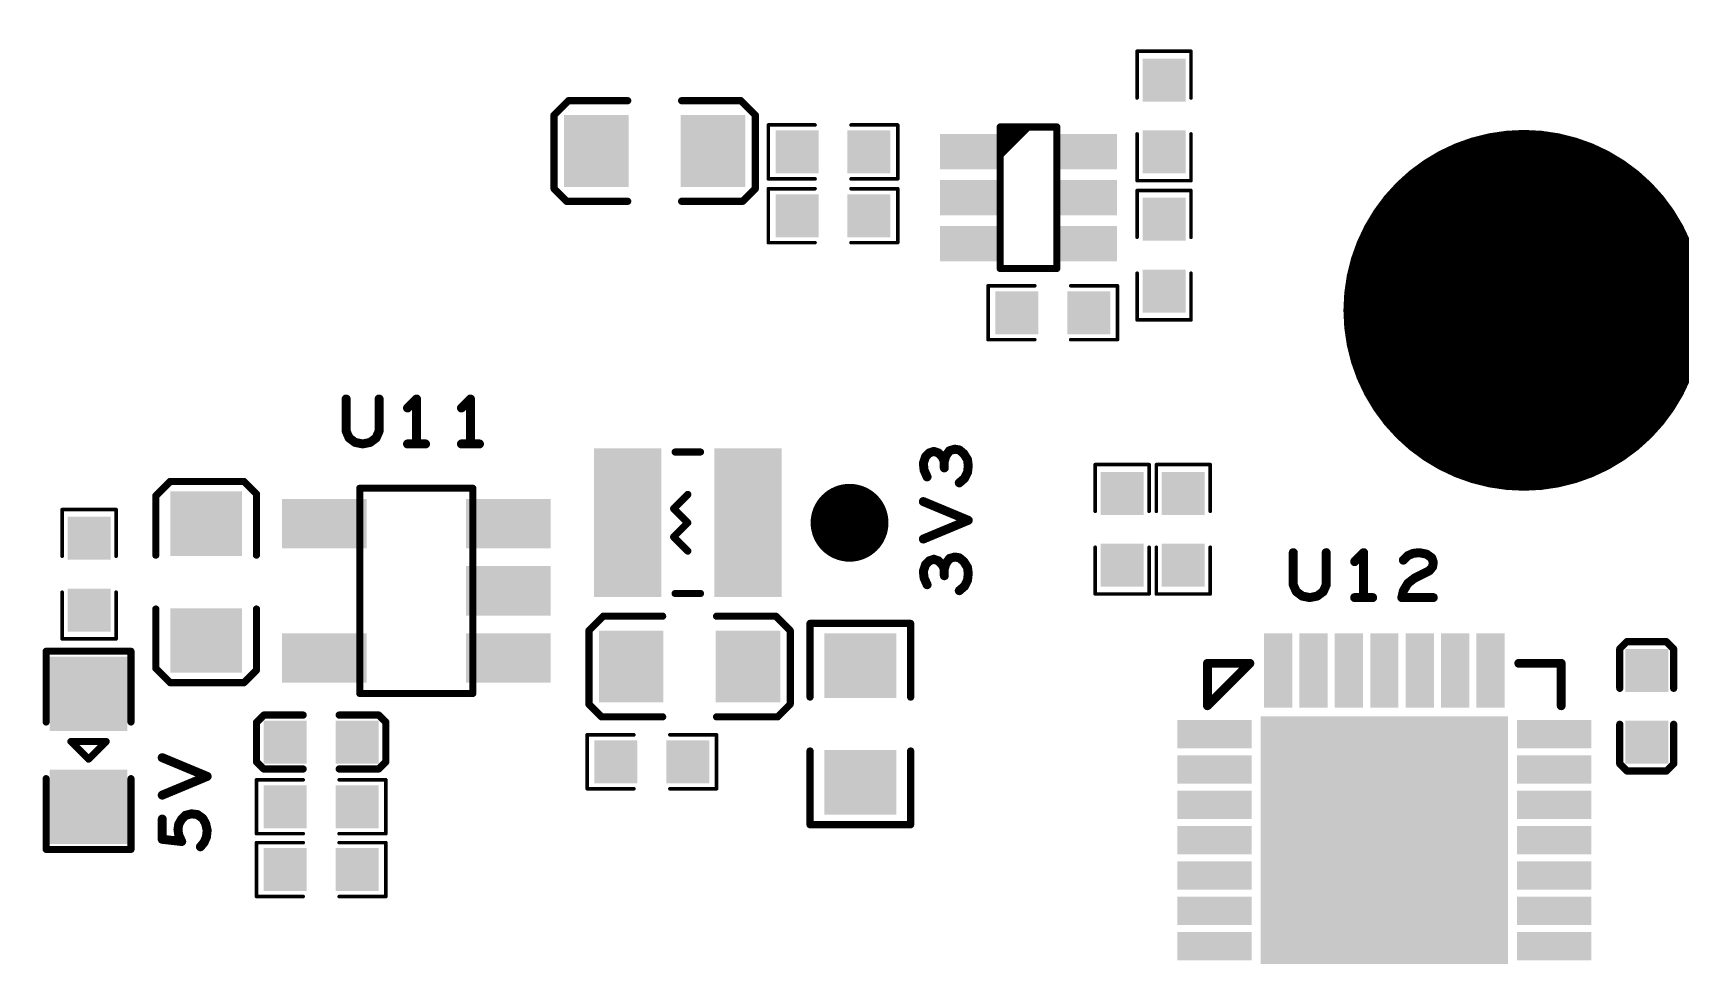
# Model space of a CAD drawing. Extents: x -13 to 102, y 0 to 99.
# Drawn here: x 41.43 to 64.68, y 22.72 to 35.92 of the extents above; entities that cross this region are included whole.
import ezdxf

# ---------------------------------------------------------------- set-up
doc = ezdxf.new("R2010")
doc.units = 0
doc.layers.get('0').update_dxf_attribs({"linetype": 'CONTINUOUS'})
doc.layers.get('DEFPOINTS').update_dxf_attribs({"linetype": 'CONTINUOUS'})
doc.layers.add('SILK_TOP_ART', color=251, linetype='CONTINUOUS')
doc.layers.add('SOLDER_TOP_ART', color=18, linetype='CONTINUOUS')
doc.layers.get('0').off()
doc.dimstyles.get("Standard").update_dxf_attribs({"dimtxt": 3, "dimasz": 3, "dimexe": 0.18, "dimexo": 0, "dimgap": 1.5, "dimtad": 0, "dimtih": 1, "dimtoh": 1, "dimzin": 0, "dimcen": 0.09, "dimazin": 3, "dimtfac": 1, "dimtofl": 0, "dimtmove": 0, "dimatfit": 3})

# ---------------------------------------------------------------- blocks, each defined once
blk = doc.blocks.new('ROUND_309')
at = {"const_width": 0.05}
blk.add_lwpolyline([(-0.025, 0, 1), (0.025, 0, 1)], format="xyb", close=True, dxfattribs=at)
blk = doc.blocks.new('ROUND_326')
at = {"const_width": 0.0625}
blk.add_lwpolyline([(-0.03125, 0, 1), (0.03125, 0, 1)], format="xyb", close=True, dxfattribs=at)
blk = doc.blocks.new('ROUND_214')
at = {"const_width": 0.0508}
blk.add_lwpolyline([(-0.0254, 0, 1), (0.0254, 0, 1)], format="xyb", close=True, dxfattribs=at)
blk = doc.blocks.new('ROUND_159')
at = {"const_width": 0.0635}
blk.add_lwpolyline([(-0.03175, 0, 1), (0.03175, 0, 1)], format="xyb", close=True, dxfattribs=at)
blk = doc.blocks.new('ROUND_320')
at = {"const_width": 0.0254}
blk.add_lwpolyline([(-0.0127, 0, 1), (0.0127, 0, 1)], format="xyb", close=True, dxfattribs=at)
blk = doc.blocks.new('ROUND_341')
at = {"const_width": 2.55}
blk.add_lwpolyline([(-1.275, 0, 1), (1.275, 0, 1)], format="xyb", close=True, dxfattribs=at)
blk = doc.blocks.new('RECTANGLE_353')
blk.add_solid([(0.525, 0.2), (0.525, -0.2), (-0.525, 0.2), (-0.525, -0.2)])
blk = doc.blocks.new('SQUARE_379')
blk.add_solid([(1.75, 1.75), (1.75, -1.75), (-1.75, 1.75), (-1.75, -1.75)])
blk = doc.blocks.new('SQUARE_333')
blk.add_solid([(0.304, 0.304), (0.304, -0.304), (-0.304, 0.304), (-0.304, -0.304)])
blk = doc.blocks.new('RECTANGLE_332')
blk.add_solid([(0.4564, 0.5072), (0.4564, -0.5072), (-0.4564, 0.5072), (-0.4564, -0.5072)])
blk = doc.blocks.new('RECTANGLE_331')
blk.add_solid([(0.5072, 0.4564), (0.5072, -0.4564), (-0.5072, 0.4564), (-0.5072, -0.4564)])
blk = doc.blocks.new('RECTANGLE_352')
blk.add_solid([(0.6, 0.35), (0.6, -0.35), (-0.6, 0.35), (-0.6, -0.35)])
blk = doc.blocks.new('RECTANGLE_358')
blk.add_solid([(0.475, 1.05), (0.475, -1.05), (-0.475, 1.05), (-0.475, -1.05)])
blk = doc.blocks.new('ROUND_338')
at = {"const_width": 0.55}
blk.add_lwpolyline([(-0.275, 0, 1), (0.275, 0, 1)], format="xyb", close=True, dxfattribs=at)
blk = doc.blocks.new('RECTANGLE_365')
blk.add_solid([(0.55, 0.525), (0.55, -0.525), (-0.55, 0.525), (-0.55, -0.525)])
blk = doc.blocks.new('RECTANGLE_339')
blk.add_solid([(0.4, 0.25), (0.4, -0.25), (-0.4, 0.25), (-0.4, -0.25)])
blk = doc.blocks.new('RECTANGLE_354')
blk.add_solid([(0.2, 0.525), (0.2, -0.525), (-0.2, 0.525), (-0.2, -0.525)])
blk = doc.blocks.new('*U174')
at = {"layer": 'SOLDER_TOP_ART', "color": 0, "linetype": 'CONTINUOUS'}
blk.add_text('88.00', height=3, dxfattribs=at).set_placement((39.771, 0.605))
blk = doc.blocks.new('*D168')
at = {"layer": 'DEFPOINTS', "color": 0, "linetype": 'CONTINUOUS'}
for p in [(1, 82.538), (89, 61.962), (89, 2.079)]:
    blk.add_point(p, dxfattribs=at)
at = {"layer": 'SOLDER_TOP_ART', "color": 0, "linetype": 'CONTINUOUS'}
for p, q in [((1, 82.538), (1, 1.899)), ((89, 61.962), (89, 1.899)), ((4, 2.079), (38.441, 2.079)), ((86, 2.079), (51.559, 2.079))]:
    blk.add_line(p, q, dxfattribs=at)
for points in [[(4, 2.579), (4, 1.579), (1, 2.079)], [(86, 2.579), (86, 1.579), (89, 2.079)]]:
    blk.add_solid(points, dxfattribs=at)
at = {"layer": 'SOLDER_TOP_ART', "linetype": 'CONTINUOUS'}
blk.add_blockref('*U174', (0, 0), dxfattribs=at)

msp = doc.modelspace()

# ---------------------------------------------------------------- linework, layer by layer
at = {"layer": 'SILK_TOP_ART'}
for points, const_width in [([(57.0341, 35.6616), (57.7961, 35.6616)], 0.0508), ([(57.0341, 35.0012), (57.0341, 35.6616)], 0.0508), ([(57.7961, 35.6616), (57.7961, 35.0012)], 0.0508), ([(48.7934, 34.7599), (48.9966, 34.9631)], 0.1016), ([(48.9966, 34.9631), (49.8348, 34.9631)], 0.1016), ([(51.435, 34.9631), (50.5968, 34.9631)], 0.1016), ([(51.6382, 34.7599), (51.435, 34.9631)], 0.1016), ([(48.7934, 33.7185), (48.7934, 34.7599)], 0.1016), ([(51.6382, 33.7185), (51.6382, 34.7599)], 0.1016), ([(51.8224, 34.6202), (52.4828, 34.6202)], 0.0508), ([(51.8224, 33.8582), (51.8224, 34.6202)], 0.0508), ([(53.6512, 34.6202), (52.9908, 34.6202)], 0.0508), ([(53.6512, 33.8582), (53.6512, 34.6202)], 0.0508), ([(55.099, 34.5915), (55.099, 32.5915)], 0.1016), ([(55.899, 34.5915), (55.099, 34.5915)], 0.1016), ([(55.1033, 34.2974), (55.3883, 34.5824)], 0.1016), ([(55.1038, 34.2006), (55.4863, 34.5831)], 0.1016), ([(55.1162, 34.4452), (55.2392, 34.5679)], 0.1016), ([(55.899, 32.5915), (55.899, 34.5915)], 0.1016), ([(57.0341, 34.4932), (57.0341, 33.8328)], 0.0508), ([(57.7961, 33.8328), (57.7961, 34.4932)], 0.0508), ([(48.9712, 33.5407), (48.7934, 33.7185)], 0.1016), ([(51.4604, 33.5407), (51.6382, 33.7185)], 0.1016), ([(52.4828, 33.8582), (51.8224, 33.8582)], 0.0508), ([(51.8224, 33.7185), (51.8224, 32.9565)], 0.0508), ([(52.4828, 33.7185), (51.8224, 33.7185)], 0.0508), ([(52.9908, 33.8582), (53.6512, 33.8582)], 0.0508), ([(52.9908, 33.7185), (53.6512, 33.7185)], 0.0508), ([(53.6512, 33.7185), (53.6512, 32.9565)], 0.0508), ([(57.0341, 33.8328), (57.7961, 33.8328)], 0.0508), ([(57.0341, 33.6931), (57.7961, 33.6931)], 0.0508), ([(57.0341, 33.0327), (57.0341, 33.6931)], 0.0508), ([(57.7961, 33.6931), (57.7961, 33.0327)], 0.0508), ([(49.8348, 33.5407), (48.9712, 33.5407)], 0.1016), ([(50.5968, 33.5407), (51.4604, 33.5407)], 0.1016), ([(51.8224, 32.9565), (52.4828, 32.9565)], 0.0508), ([(53.6512, 32.9565), (52.9908, 32.9565)], 0.0508), ([(55.099, 32.5915), (55.899, 32.5915)], 0.1016), ([(54.9275, 32.3469), (54.9275, 31.5849)], 0.0508), ([(55.5879, 32.3469), (54.9275, 32.3469)], 0.0508), ([(56.0959, 32.3469), (56.7563, 32.3469)], 0.0508), ([(56.7563, 32.3469), (56.7563, 31.5849)], 0.0508), ([(57.0341, 32.5247), (57.0341, 31.8643)], 0.0508), ([(57.7961, 31.8643), (57.7961, 32.5247)], 0.0508), ([(57.0341, 31.8643), (57.7961, 31.8643)], 0.0508), ([(54.9275, 31.5849), (55.5879, 31.5849)], 0.0508), ([(56.7563, 31.5849), (56.0959, 31.5849)], 0.0508), ([(45.8555, 30.7467), (45.8555, 30.2916)], 0.127), ([(46.3211, 30.2916), (46.3211, 30.7467)], 0.127), ([(46.8503, 30.7467), (46.7233, 30.6197)], 0.127), ([(46.8503, 30.1117), (46.8503, 30.7467)], 0.127), ([(47.6123, 30.7467), (47.4853, 30.6197)], 0.127), ([(47.6123, 30.1117), (47.6123, 30.7467)], 0.127), ([(45.8555, 30.2916), (45.8978, 30.1963)], 0.127), ([(45.8978, 30.1963), (45.9825, 30.1329)], 0.127), ([(46.1941, 30.1329), (46.2788, 30.1963)], 0.127), ([(46.2788, 30.1963), (46.3211, 30.2916)], 0.127), ([(45.9825, 30.1329), (46.0883, 30.1117)], 0.127), ([(46.0883, 30.1117), (46.1941, 30.1329)], 0.127), ([(46.7233, 30.1117), (46.9773, 30.1117)], 0.127), ([(47.4853, 30.1117), (47.7393, 30.1117)], 0.127), ([(50.5042, 29.9974), (50.8642, 29.9974)], 0.1), ([(54.0449, 29.9318), (54.0131, 29.8365)], 0.127), ([(54.0978, 29.9847), (54.0449, 29.9318)], 0.127), ([(54.1613, 30.0059), (54.0978, 29.9847)], 0.127), ([(54.2248, 29.9847), (54.1613, 30.0059)], 0.127), ([(54.2777, 29.9318), (54.2248, 29.9847)], 0.127), ([(54.3094, 29.8683), (54.2777, 29.9318)], 0.127), ([(54.3306, 29.9424), (54.3094, 29.8683)], 0.127), ([(54.3835, 30.0165), (54.3306, 29.9424)], 0.127), ([(54.4576, 30.0376), (54.3835, 30.0165)], 0.127), ([(54.5211, 30.027), (54.4576, 30.0376)], 0.127), ([(54.5846, 29.9741), (54.5211, 30.027)], 0.127), ([(54.6375, 29.8895), (54.5846, 29.9741)], 0.127), ([(54.0131, 29.8365), (54.0237, 29.7413)], 0.127), ([(54.0237, 29.7413), (54.066, 29.646)], 0.127), ([(54.3094, 29.8683), (54.3094, 29.773)], 0.127), ([(54.5952, 29.6249), (54.6375, 29.7095)], 0.127), ([(54.6481, 29.8048), (54.6375, 29.8895)], 0.127), ([(54.6375, 29.7095), (54.6481, 29.8048)], 0.127), ([(56.4421, 29.8196), (57.2041, 29.8196)], 0.0508), ([(56.4421, 29.1592), (56.4421, 29.8196)], 0.0508), ([(57.2041, 29.8196), (57.2041, 29.1592)], 0.0508), ([(57.3057, 29.8196), (58.0677, 29.8196)], 0.0508), ([(57.3057, 29.1592), (57.3057, 29.8196)], 0.0508), ([(58.0677, 29.8196), (58.0677, 29.1592)], 0.0508), ([(43.369, 29.5816), (43.1658, 29.3784)], 0.1016), ([(44.4104, 29.5816), (43.369, 29.5816)], 0.1016), ([(44.5882, 29.4038), (44.4104, 29.5816)], 0.1016), ([(46.0471, 26.5852), (46.0471, 29.4852)], 0.1), ([(46.0471, 29.4852), (47.6471, 29.4852)], 0.1), ([(47.6471, 29.4852), (47.6471, 26.5852)], 0.1), ([(54.5211, 29.5614), (54.5952, 29.6249)], 0.127), ([(43.1658, 29.3784), (43.1658, 28.5402)], 0.1016), ([(44.5882, 28.5402), (44.5882, 29.4038)], 0.1016), ([(50.6842, 29.3974), (50.4843, 29.1973)], 0.1016), ([(54.6481, 29.0322), (54.0131, 29.2968)], 0.127), ([(41.8418, 29.1846), (42.6038, 29.1846)], 0.0508), ([(41.8418, 28.5242), (41.8418, 29.1846)], 0.0508), ([(42.6038, 29.1846), (42.6038, 28.5242)], 0.0508), ([(50.4843, 29.1973), (50.6842, 28.9974)], 0.1016), ([(54.0131, 28.7676), (54.6481, 29.0322)], 0.127), ([(50.6842, 28.9974), (50.4843, 28.7975)], 0.1016), ([(50.4843, 28.7975), (50.6842, 28.5974)], 0.1016), ([(56.4421, 28.6512), (56.4421, 27.9908)], 0.0508), ([(57.2041, 27.9908), (57.2041, 28.6512)], 0.0508), ([(57.3057, 28.6512), (57.3057, 27.9908)], 0.0508), ([(58.0677, 27.9908), (58.0677, 28.6512)], 0.0508), ([(59.2413, 28.575), (59.2413, 28.1199)], 0.127), ([(59.7069, 28.1199), (59.7069, 28.575)], 0.127), ([(60.2361, 28.575), (60.1091, 28.448)], 0.127), ([(60.2361, 27.94), (60.2361, 28.575)], 0.127), ([(60.8605, 28.5327), (60.9346, 28.5644)], 0.127), ([(60.9346, 28.5644), (61.0193, 28.575)], 0.127), ([(61.0193, 28.575), (61.1251, 28.5538)], 0.127), ([(61.1251, 28.5538), (61.1992, 28.5009)], 0.127), ([(54.0449, 28.4078), (54.0131, 28.3125)], 0.127), ([(54.0131, 28.3125), (54.0237, 28.2173)], 0.127), ([(54.0978, 28.4607), (54.0449, 28.4078)], 0.127), ([(54.1613, 28.4819), (54.0978, 28.4607)], 0.127), ([(54.2248, 28.4607), (54.1613, 28.4819)], 0.127), ([(54.2777, 28.4078), (54.2248, 28.4607)], 0.127), ([(54.3094, 28.3443), (54.2777, 28.4078)], 0.127), ([(54.3306, 28.4184), (54.3094, 28.3443)], 0.127), ([(54.3094, 28.3443), (54.3094, 28.249)], 0.127), ([(54.3835, 28.4925), (54.3306, 28.4184)], 0.127), ([(54.4576, 28.5136), (54.3835, 28.4925)], 0.127), ([(54.5211, 28.503), (54.4576, 28.5136)], 0.127), ([(54.5846, 28.4501), (54.5211, 28.503)], 0.127), ([(54.6375, 28.3655), (54.5846, 28.4501)], 0.127), ([(54.6481, 28.2808), (54.6375, 28.3655)], 0.127), ([(60.797, 28.4692), (60.8605, 28.5327)], 0.127), ([(61.1674, 28.321), (60.9558, 28.2152)], 0.127), ([(61.2098, 28.3739), (61.1674, 28.321)], 0.127), ([(61.1992, 28.5009), (61.2204, 28.4374)], 0.127), ([(61.2204, 28.4374), (61.2098, 28.3739)], 0.127), ([(54.0237, 28.2173), (54.066, 28.122)], 0.127), ([(54.5211, 28.0374), (54.5952, 28.1009)], 0.127), ([(54.5952, 28.1009), (54.6375, 28.1855)], 0.127), ([(54.6375, 28.1855), (54.6481, 28.2808)], 0.127), ([(59.2413, 28.1199), (59.2836, 28.0246)], 0.127), ([(59.6646, 28.0246), (59.7069, 28.1199)], 0.127), ([(60.8605, 28.1411), (60.797, 28.0352)], 0.127), ([(60.9558, 28.2152), (60.8605, 28.1411)], 0.127), ([(41.8418, 28.0162), (41.8418, 27.3558)], 0.0508), ([(42.6038, 27.3558), (42.6038, 28.0162)], 0.0508), ([(50.5042, 27.9974), (50.8642, 27.9974)], 0.1), ([(56.4421, 27.9908), (57.2041, 27.9908)], 0.0508), ([(57.3057, 27.9908), (58.0677, 27.9908)], 0.0508), ([(59.2836, 28.0246), (59.3683, 27.9612)], 0.127), ([(59.3683, 27.9612), (59.4741, 27.94)], 0.127), ([(59.4741, 27.94), (59.5799, 27.9612)], 0.127), ([(59.5799, 27.9612), (59.6646, 28.0246)], 0.127), ([(60.1091, 27.94), (60.3631, 27.94)], 0.127), ([(60.797, 28.0352), (60.7758, 27.94)], 0.127), ([(60.7758, 27.94), (61.2204, 27.94)], 0.127), ([(43.1658, 26.94), (43.1658, 27.7782)], 0.1016), ([(44.5882, 27.7782), (44.5882, 26.9146)], 0.1016), ([(49.2872, 27.4734), (49.4904, 27.6766)], 0.1016), ([(49.4904, 27.6766), (50.3286, 27.6766)], 0.1016), ([(51.9288, 27.6766), (51.0906, 27.6766)], 0.1016), ([(52.132, 27.4734), (51.9288, 27.6766)], 0.1016), ([(49.2872, 26.432), (49.2872, 27.4734)], 0.1016), ([(52.132, 26.432), (52.132, 27.4734)], 0.1016), ([(53.8338, 27.575), (52.4114, 27.575)], 0.1016), ([(52.4114, 27.575), (52.4114, 26.5336)], 0.1016), ([(53.8338, 26.5336), (53.8338, 27.575)], 0.1016), ([(41.6148, 26.181), (41.6148, 27.181)], 0.1), ([(41.6148, 27.181), (42.8148, 27.181)], 0.1), ([(41.8418, 27.3558), (42.6038, 27.3558)], 0.0508), ([(42.8148, 27.181), (42.8148, 26.181)], 0.1), ([(63.8556, 27.2161), (63.9569, 27.3177)], 0.1016), ([(63.8556, 26.6573), (63.8556, 27.2161)], 0.1016), ([(63.9569, 27.3177), (64.5127, 27.3177)], 0.1016), ([(64.5127, 27.3177), (64.6176, 27.2128)], 0.1016), ([(64.6176, 27.2128), (64.6176, 26.6573)], 0.1016), ([(43.369, 26.7368), (43.1658, 26.94)], 0.1016), ([(58.0282, 26.411), (58.0282, 27.011)], 0.125), ([(58.0282, 27.011), (58.6282, 27.011)], 0.125), ([(58.6282, 27.011), (58.0282, 26.411)], 0.125), ([(62.4282, 27.011), (63.0282, 27.011)], 0.125), ([(63.0282, 27.011), (63.0282, 26.411)], 0.125), ([(44.4104, 26.7368), (43.369, 26.7368)], 0.1016), ([(44.5882, 26.9146), (44.4104, 26.7368)], 0.1016), ([(47.6471, 26.5852), (46.0471, 26.5852)], 0.1), ([(44.5882, 26.1747), (44.6931, 26.2796)], 0.1016), ([(44.6931, 26.2796), (45.2486, 26.2796)], 0.1016), ([(46.3154, 26.2796), (45.7566, 26.2796)], 0.1016), ([(46.417, 26.178), (46.3154, 26.2796)], 0.1016), ([(49.465, 26.2542), (49.2872, 26.432)], 0.1016), ([(50.3286, 26.2542), (49.465, 26.2542)], 0.1016), ([(51.0906, 26.2542), (51.9542, 26.2542)], 0.1016), ([(51.9542, 26.2542), (52.132, 26.432)], 0.1016), ([(44.5882, 25.6189), (44.5882, 26.1747)], 0.1016), ([(46.417, 25.6192), (46.417, 26.178)], 0.1016), ([(63.8556, 26.1493), (63.8556, 25.5905)], 0.1016), ([(64.6176, 25.5905), (64.6176, 26.1493)], 0.1016), ([(41.9648, 25.906), (42.4648, 25.906)], 0.1), ([(42.2148, 25.656), (41.9648, 25.906)], 0.1), ([(42.4648, 25.906), (42.2148, 25.656)], 0.1), ([(49.2618, 26.0002), (49.9222, 26.0002)], 0.0508), ([(49.2618, 25.2382), (49.2618, 26.0002)], 0.0508), ([(51.0906, 26.0002), (50.4302, 26.0002)], 0.0508), ([(51.0906, 25.2382), (51.0906, 26.0002)], 0.0508), ([(52.4114, 24.7302), (52.4114, 25.7716)], 0.1016), ([(53.8338, 25.7716), (53.8338, 24.7302)], 0.1016), ([(43.8912, 25.4127), (43.2562, 25.6773)], 0.127), ([(44.6898, 25.5176), (44.5882, 25.6189)], 0.1016), ([(46.3154, 25.5176), (46.417, 25.6192)], 0.1016), ([(63.8556, 25.5905), (63.9572, 25.4889)], 0.1016), ([(64.516, 25.4889), (64.6176, 25.5905)], 0.1016), ([(41.6148, 25.381), (41.6148, 24.381)], 0.1), ([(42.8148, 24.381), (42.8148, 25.381)], 0.1), ([(43.2562, 25.1481), (43.8912, 25.4127)], 0.127), ([(44.5882, 25.3652), (45.2486, 25.3652)], 0.0508), ([(44.5882, 24.6032), (44.5882, 25.3652)], 0.0508), ([(45.2486, 25.5176), (44.6898, 25.5176)], 0.1016), ([(45.7566, 25.5176), (46.3154, 25.5176)], 0.1016), ([(46.417, 25.3652), (45.7566, 25.3652)], 0.0508), ([(46.417, 24.6032), (46.417, 25.3652)], 0.0508), ([(63.9572, 25.4889), (64.516, 25.4889)], 0.1016), ([(49.9222, 25.2382), (49.2618, 25.2382)], 0.0508), ([(50.4302, 25.2382), (51.0906, 25.2382)], 0.0508), ([(43.5843, 24.8624), (43.5314, 24.8094)], 0.127), ([(43.669, 24.8835), (43.5843, 24.8624)], 0.127), ([(43.7536, 24.873), (43.669, 24.8835)], 0.127), ([(43.8277, 24.82), (43.7536, 24.873)], 0.127), ([(43.87, 24.746), (43.8277, 24.82)], 0.127), ([(43.2562, 24.5237), (43.2562, 24.8094)], 0.127), ([(43.489, 24.7354), (43.4785, 24.6613)], 0.127), ([(43.4785, 24.6613), (43.489, 24.5872)], 0.127), ([(43.5314, 24.8094), (43.489, 24.7354)], 0.127), ([(43.489, 24.5872), (43.5314, 24.492)], 0.127), ([(43.8912, 24.6507), (43.87, 24.746)], 0.127), ([(43.8806, 24.5554), (43.8912, 24.6507)], 0.127), ([(53.8338, 24.7302), (52.4114, 24.7302)], 0.1016), ([(41.6148, 24.381), (42.8148, 24.381)], 0.1), ([(43.5314, 24.492), (43.2562, 24.5237)], 0.127), ([(43.796, 24.4179), (43.8489, 24.4814)], 0.127), ([(43.8489, 24.4814), (43.8806, 24.5554)], 0.127), ([(45.2486, 24.6032), (44.5882, 24.6032)], 0.0508), ([(44.5882, 24.4762), (44.5882, 23.7142)], 0.0508), ([(45.2486, 24.4762), (44.5882, 24.4762)], 0.0508), ([(45.7566, 24.6032), (46.417, 24.6032)], 0.0508), ([(45.7566, 24.4762), (46.417, 24.4762)], 0.0508), ([(46.417, 24.4762), (46.417, 23.7142)], 0.0508), ([(44.5882, 23.7142), (45.2486, 23.7142)], 0.0508), ([(46.417, 23.7142), (45.7566, 23.7142)], 0.0508)]:
    msp.add_lwpolyline(points, dxfattribs=dict(at, const_width=const_width))

# ---------------------------------------------------------------- block references
for name, p in [('ROUND_320', (57.0341, 35.6616)), ('ROUND_320', (57.0341, 35.6616)), ('ROUND_320', (57.7961, 35.6616)), ('ROUND_320', (57.7961, 35.6616)), ('ROUND_214', (48.9966, 34.9631)), ('ROUND_214', (48.9966, 34.9631)), ('ROUND_214', (49.8348, 34.9631)), ('ROUND_214', (50.5968, 34.9631)), ('ROUND_214', (51.435, 34.9631)), ('ROUND_214', (51.435, 34.9631)), ('ROUND_320', (57.0341, 35.0012)), ('ROUND_320', (57.7961, 35.0012)), ('ROUND_214', (48.7934, 34.7599)), ('ROUND_214', (48.7934, 34.7599)), ('ROUND_214', (51.6382, 34.7599)), ('ROUND_214', (51.6382, 34.7599)), ('ROUND_320', (51.8224, 34.6202)), ('ROUND_320', (51.8224, 34.6202)), ('ROUND_320', (52.4828, 34.6202)), ('ROUND_320', (52.9908, 34.6202)), ('ROUND_320', (53.6512, 34.6202)), ('ROUND_320', (53.6512, 34.6202)), ('ROUND_214', (55.099, 34.5915)), ('ROUND_214', (55.099, 34.5915)), ('ROUND_214', (55.1162, 34.4452)), ('ROUND_214', (55.2392, 34.5679)), ('ROUND_214', (55.3883, 34.5824)), ('ROUND_214', (55.4863, 34.5831)), ('ROUND_214', (55.899, 34.5915)), ('ROUND_214', (55.899, 34.5915)), ('ROUND_320', (57.0341, 34.4932)), ('ROUND_320', (57.7961, 34.4932)), ('ROUND_214', (55.1033, 34.2974)), ('ROUND_214', (55.1038, 34.2006)), ('ROUND_214', (48.7934, 33.7185)), ('ROUND_214', (48.7934, 33.7185)), ('ROUND_214', (51.6382, 33.7185)), ('ROUND_214', (51.6382, 33.7185)), ('ROUND_320', (51.8224, 33.8582)), ('ROUND_320', (51.8224, 33.8582)), ('ROUND_320', (51.8224, 33.7185)), ('ROUND_320', (51.8224, 33.7185)), ('ROUND_320', (52.4828, 33.8582)), ('ROUND_320', (52.4828, 33.7185)), ('ROUND_320', (52.9908, 33.8582)), ('ROUND_320', (52.9908, 33.7185)), ('ROUND_320', (53.6512, 33.8582)), ('ROUND_320', (53.6512, 33.8582)), ('ROUND_320', (53.6512, 33.7185)), ('ROUND_320', (53.6512, 33.7185)), ('ROUND_320', (57.0341, 33.8328)), ('ROUND_320', (57.0341, 33.8328)), ('ROUND_320', (57.0341, 33.6931)), ('ROUND_320', (57.0341, 33.6931)), ('ROUND_320', (57.7961, 33.8328)), ('ROUND_320', (57.7961, 33.8328)), ('ROUND_320', (57.7961, 33.6931)), ('ROUND_320', (57.7961, 33.6931)), ('ROUND_214', (48.9712, 33.5407)), ('ROUND_214', (48.9712, 33.5407)), ('ROUND_214', (49.8348, 33.5407)), ('ROUND_214', (50.5968, 33.5407)), ('ROUND_214', (51.4604, 33.5407)), ('ROUND_214', (51.4604, 33.5407)), ('ROUND_320', (57.0341, 33.0327)), ('ROUND_320', (57.7961, 33.0327)), ('ROUND_320', (51.8224, 32.9565)), ('ROUND_320', (51.8224, 32.9565)), ('ROUND_320', (52.4828, 32.9565)), ('ROUND_320', (52.9908, 32.9565)), ('ROUND_320', (53.6512, 32.9565)), ('ROUND_320', (53.6512, 32.9565)), ('ROUND_214', (55.099, 32.5915)), ('ROUND_214', (55.099, 32.5915)), ('ROUND_214', (55.899, 32.5915)), ('ROUND_214', (55.899, 32.5915)), ('ROUND_320', (54.9275, 32.3469)), ('ROUND_320', (54.9275, 32.3469)), ('ROUND_320', (55.5879, 32.3469)), ('ROUND_320', (56.0959, 32.3469)), ('ROUND_320', (56.7563, 32.3469)), ('ROUND_320', (56.7563, 32.3469)), ('ROUND_320', (57.0341, 32.5247)), ('ROUND_320', (57.7961, 32.5247)), ('ROUND_320', (57.0341, 31.8643)), ('ROUND_320', (57.0341, 31.8643)), ('ROUND_320', (57.7961, 31.8643)), ('ROUND_320', (57.7961, 31.8643)), ('ROUND_320', (54.9275, 31.5849)), ('ROUND_320', (54.9275, 31.5849)), ('ROUND_320', (55.5879, 31.5849)), ('ROUND_320', (56.0959, 31.5849)), ('ROUND_320', (56.7563, 31.5849)), ('ROUND_320', (56.7563, 31.5849)), ('ROUND_159', (45.8555, 30.7467)), ('ROUND_159', (46.3211, 30.7467)), ('ROUND_159', (46.8503, 30.7467)), ('ROUND_159', (47.6123, 30.7467)), ('ROUND_159', (46.7233, 30.6197)), ('ROUND_159', (47.4853, 30.6197)), ('ROUND_159', (45.8555, 30.2916)), ('ROUND_159', (45.8978, 30.1963)), ('ROUND_159', (46.2788, 30.1963)), ('ROUND_159', (46.3211, 30.2916)), ('ROUND_159', (45.9825, 30.1329)), ('ROUND_159', (46.0883, 30.1117)), ('ROUND_159', (46.1941, 30.1329)), ('ROUND_159', (46.7233, 30.1117)), ('ROUND_159', (46.8503, 30.1117)), ('ROUND_159', (46.9773, 30.1117)), ('ROUND_159', (47.4853, 30.1117)), ('ROUND_159', (47.6123, 30.1117)), ('ROUND_159', (47.7393, 30.1117)), ('ROUND_309', (50.5042, 29.9974)), ('ROUND_309', (50.8642, 29.9974)), ('ROUND_159', (54.0449, 29.9318)), ('ROUND_159', (54.0978, 29.9847)), ('ROUND_159', (54.1613, 30.0059)), ('ROUND_159', (54.2248, 29.9847)), ('ROUND_159', (54.2777, 29.9318)), ('ROUND_159', (54.3306, 29.9424)), ('ROUND_159', (54.3835, 30.0165)), ('ROUND_159', (54.4576, 30.0376)), ('ROUND_159', (54.5211, 30.027)), ('ROUND_159', (54.5846, 29.9741)), ('ROUND_159', (54.0131, 29.8365)), ('ROUND_159', (54.0237, 29.7413)), ('ROUND_159', (54.3094, 29.8683)), ('ROUND_159', (54.3094, 29.8683)), ('ROUND_159', (54.3094, 29.773)), ('ROUND_159', (54.6375, 29.8895)), ('ROUND_159', (54.6375, 29.7095)), ('ROUND_159', (54.6481, 29.8048)), ('ROUND_320', (56.4421, 29.8196)), ('ROUND_320', (56.4421, 29.8196)), ('ROUND_320', (57.2041, 29.8196)), ('ROUND_320', (57.2041, 29.8196)), ('ROUND_320', (57.3057, 29.8196)), ('ROUND_320', (57.3057, 29.8196)), ('ROUND_320', (58.0677, 29.8196)), ('ROUND_320', (58.0677, 29.8196)), ('ROUND_214', (43.369, 29.5816)), ('ROUND_214', (43.369, 29.5816)), ('ROUND_214', (44.4104, 29.5816)), ('ROUND_214', (44.4104, 29.5816)), ('ROUND_309', (46.0471, 29.4852)), ('ROUND_309', (47.6471, 29.4852)), ('ROUND_309', (47.6471, 29.4852)), ('ROUND_159', (54.066, 29.646)), ('ROUND_159', (54.5211, 29.5614)), ('ROUND_159', (54.5952, 29.6249)), ('ROUND_214', (43.1658, 29.3784)), ('ROUND_214', (43.1658, 29.3784)), ('ROUND_214', (44.5882, 29.4038)), ('ROUND_214', (44.5882, 29.4038)), ('ROUND_214', (50.6842, 29.3974)), ('ROUND_159', (54.0131, 29.2968)), ('ROUND_320', (41.8418, 29.1846)), ('ROUND_320', (41.8418, 29.1846)), ('ROUND_320', (42.6038, 29.1846)), ('ROUND_320', (42.6038, 29.1846)), ('ROUND_214', (50.4843, 29.1973)), ('ROUND_214', (50.4843, 29.1973)), ('ROUND_159', (54.6481, 29.0322)), ('ROUND_320', (56.4421, 29.1592)), ('ROUND_320', (57.2041, 29.1592)), ('ROUND_320', (57.3057, 29.1592)), ('ROUND_320', (58.0677, 29.1592)), ('ROUND_214', (50.4843, 28.7975)), ('ROUND_214', (50.4843, 28.7975)), ('ROUND_214', (50.6842, 28.9974)), ('ROUND_214', (50.6842, 28.9974)), ('ROUND_214', (50.6842, 28.5974)), ('ROUND_159', (54.0131, 28.7676)), ('ROUND_320', (56.4421, 28.6512)), ('ROUND_320', (57.2041, 28.6512)), ('ROUND_320', (57.3057, 28.6512)), ('ROUND_320', (58.0677, 28.6512)), ('ROUND_159', (59.2413, 28.575)), ('ROUND_159', (59.7069, 28.575)), ('ROUND_159', (60.2361, 28.575)), ('ROUND_159', (60.9346, 28.5644)), ('ROUND_159', (61.0193, 28.575)), ('ROUND_159', (61.1251, 28.5538)), ('ROUND_320', (41.8418, 28.5242)), ('ROUND_320', (42.6038, 28.5242)), ('ROUND_214', (43.1658, 28.5402)), ('ROUND_214', (44.5882, 28.5402)), ('ROUND_159', (54.0131, 28.3125)), ('ROUND_159', (54.0449, 28.4078)), ('ROUND_159', (54.0978, 28.4607)), ('ROUND_159', (54.1613, 28.4819)), ('ROUND_159', (54.2248, 28.4607)), ('ROUND_159', (54.2777, 28.4078)), ('ROUND_159', (54.3094, 28.3443)), ('ROUND_159', (54.3094, 28.3443)), ('ROUND_159', (54.3306, 28.4184)), ('ROUND_159', (54.3835, 28.4925)), ('ROUND_159', (54.4576, 28.5136)), ('ROUND_159', (54.5211, 28.503)), ('ROUND_159', (54.5846, 28.4501)), ('ROUND_159', (54.6375, 28.3655)), ('ROUND_159', (60.1091, 28.448)), ('ROUND_159', (60.797, 28.4692)), ('ROUND_159', (60.8605, 28.5327)), ('ROUND_159', (61.1674, 28.321)), ('ROUND_159', (61.1992, 28.5009)), ('ROUND_159', (61.2098, 28.3739)), ('ROUND_159', (61.2204, 28.4374)), ('ROUND_159', (54.0237, 28.2173)), ('ROUND_159', (54.066, 28.122)), ('ROUND_159', (54.3094, 28.249)), ('ROUND_159', (54.5952, 28.1009)), ('ROUND_159', (54.6375, 28.1855)), ('ROUND_159', (54.6481, 28.2808)), ('ROUND_159', (59.2413, 28.1199)), ('ROUND_159', (59.7069, 28.1199)), ('ROUND_159', (60.8605, 28.1411)), ('ROUND_159', (60.9558, 28.2152)), ('ROUND_320', (41.8418, 28.0162)), ('ROUND_320', (42.6038, 28.0162)), ('ROUND_309', (50.5042, 27.9974)), ('ROUND_309', (50.8642, 27.9974)), ('ROUND_159', (54.5211, 28.0374)), ('ROUND_320', (56.4421, 27.9908)), ('ROUND_320', (56.4421, 27.9908)), ('ROUND_320', (57.2041, 27.9908)), ('ROUND_320', (57.2041, 27.9908)), ('ROUND_320', (57.3057, 27.9908)), ('ROUND_320', (57.3057, 27.9908)), ('ROUND_320', (58.0677, 27.9908)), ('ROUND_320', (58.0677, 27.9908)), ('ROUND_159', (59.2836, 28.0246)), ('ROUND_159', (59.3683, 27.9612)), ('ROUND_159', (59.4741, 27.94)), ('ROUND_159', (59.5799, 27.9612)), ('ROUND_159', (59.6646, 28.0246)), ('ROUND_159', (60.1091, 27.94)), ('ROUND_159', (60.2361, 27.94)), ('ROUND_159', (60.3631, 27.94)), ('ROUND_159', (60.7758, 27.94)), ('ROUND_159', (60.797, 28.0352)), ('ROUND_159', (61.2204, 27.94)), ('ROUND_214', (43.1658, 27.7782)), ('ROUND_214', (44.5882, 27.7782)), ('ROUND_214', (49.4904, 27.6766)), ('ROUND_214', (49.4904, 27.6766)), ('ROUND_214', (50.3286, 27.6766)), ('ROUND_214', (51.0906, 27.6766)), ('ROUND_214', (51.9288, 27.6766)), ('ROUND_214', (51.9288, 27.6766)), ('ROUND_214', (49.2872, 27.4734)), ('ROUND_214', (49.2872, 27.4734)), ('ROUND_214', (52.132, 27.4734)), ('ROUND_214', (52.132, 27.4734)), ('ROUND_214', (52.4114, 27.575)), ('ROUND_214', (52.4114, 27.575)), ('ROUND_214', (53.8338, 27.575)), ('ROUND_214', (53.8338, 27.575)), ('ROUND_309', (41.6148, 27.181)), ('ROUND_320', (41.8418, 27.3558)), ('ROUND_320', (41.8418, 27.3558)), ('ROUND_320', (42.6038, 27.3558)), ('ROUND_320', (42.6038, 27.3558)), ('ROUND_309', (42.8148, 27.181)), ('ROUND_214', (63.8556, 27.2161)), ('ROUND_214', (63.8556, 27.2161)), ('ROUND_214', (63.9569, 27.3177)), ('ROUND_214', (63.9569, 27.3177)), ('ROUND_214', (64.5127, 27.3177)), ('ROUND_214', (64.5127, 27.3177)), ('ROUND_214', (64.6176, 27.2128)), ('ROUND_214', (64.6176, 27.2128)), ('ROUND_214', (43.1658, 26.94)), ('ROUND_214', (43.1658, 26.94)), ('ROUND_326', (58.0282, 27.011)), ('ROUND_326', (58.6282, 27.011)), ('ROUND_326', (62.4282, 27.011)), ('ROUND_326', (63.0282, 27.011)), ('ROUND_214', (43.369, 26.7368)), ('ROUND_214', (43.369, 26.7368)), ('ROUND_214', (44.4104, 26.7368)), ('ROUND_214', (44.4104, 26.7368)), ('ROUND_214', (44.5882, 26.9146)), ('ROUND_214', (44.5882, 26.9146)), ('ROUND_309', (46.0471, 26.5852)), ('ROUND_309', (47.6471, 26.5852)), ('ROUND_214', (52.4114, 26.5336)), ('ROUND_214', (53.8338, 26.5336)), ('ROUND_214', (63.8556, 26.6573)), ('ROUND_214', (64.6176, 26.6573)), ('ROUND_214', (44.6931, 26.2796)), ('ROUND_214', (44.6931, 26.2796)), ('ROUND_214', (45.2486, 26.2796)), ('ROUND_214', (45.7566, 26.2796)), ('ROUND_214', (46.3154, 26.2796)), ('ROUND_214', (46.3154, 26.2796)), ('ROUND_214', (49.2872, 26.432)), ('ROUND_214', (49.2872, 26.432)), ('ROUND_214', (49.465, 26.2542)), ('ROUND_214', (49.465, 26.2542)), ('ROUND_214', (50.3286, 26.2542)), ('ROUND_214', (51.0906, 26.2542)), ('ROUND_214', (51.9542, 26.2542)), ('ROUND_214', (51.9542, 26.2542)), ('ROUND_214', (52.132, 26.432)), ('ROUND_214', (52.132, 26.432)), ('ROUND_326', (58.0282, 26.411)), ('ROUND_326', (58.0282, 26.411)), ('ROUND_326', (63.0282, 26.411)), ('ROUND_309', (41.6148, 26.181)), ('ROUND_309', (42.8148, 26.181)), ('ROUND_214', (44.5882, 26.1747)), ('ROUND_214', (44.5882, 26.1747)), ('ROUND_214', (46.417, 26.178)), ('ROUND_214', (46.417, 26.178)), ('ROUND_214', (63.8556, 26.1493)), ('ROUND_214', (64.6176, 26.1493)), ('ROUND_309', (41.9648, 25.906)), ('ROUND_309', (41.9648, 25.906)), ('ROUND_309', (42.4648, 25.906)), ('ROUND_320', (49.2618, 26.0002)), ('ROUND_320', (49.2618, 26.0002)), ('ROUND_320', (49.9222, 26.0002)), ('ROUND_320', (50.4302, 26.0002)), ('ROUND_320', (51.0906, 26.0002)), ('ROUND_320', (51.0906, 26.0002)), ('ROUND_214', (52.4114, 25.7716)), ('ROUND_214', (53.8338, 25.7716)), ('ROUND_309', (42.2148, 25.656)), ('ROUND_159', (43.2562, 25.6773)), ('ROUND_214', (44.5882, 25.6189)), ('ROUND_214', (44.5882, 25.6189)), ('ROUND_214', (46.417, 25.6192)), ('ROUND_214', (46.417, 25.6192)), ('ROUND_214', (63.8556, 25.5905)), ('ROUND_214', (63.8556, 25.5905)), ('ROUND_214', (64.6176, 25.5905)), ('ROUND_214', (64.6176, 25.5905)), ('ROUND_309', (41.6148, 25.381)), ('ROUND_309', (42.8148, 25.381)), ('ROUND_159', (43.8912, 25.4127)), ('ROUND_320', (44.5882, 25.3652)), ('ROUND_320', (44.5882, 25.3652)), ('ROUND_214', (44.6898, 25.5176)), ('ROUND_214', (44.6898, 25.5176)), ('ROUND_214', (45.2486, 25.5176)), ('ROUND_320', (45.2486, 25.3652)), ('ROUND_214', (45.7566, 25.5176)), ('ROUND_320', (45.7566, 25.3652)), ('ROUND_214', (46.3154, 25.5176)), ('ROUND_214', (46.3154, 25.5176)), ('ROUND_320', (46.417, 25.3652)), ('ROUND_320', (46.417, 25.3652)), ('ROUND_214', (63.9572, 25.4889)), ('ROUND_214', (63.9572, 25.4889)), ('ROUND_214', (64.516, 25.4889)), ('ROUND_214', (64.516, 25.4889)), ('ROUND_159', (43.2562, 25.1481)), ('ROUND_320', (49.2618, 25.2382)), ('ROUND_320', (49.2618, 25.2382)), ('ROUND_320', (49.9222, 25.2382)), ('ROUND_320', (50.4302, 25.2382)), ('ROUND_320', (51.0906, 25.2382)), ('ROUND_320', (51.0906, 25.2382)), ('ROUND_159', (43.5843, 24.8624)), ('ROUND_159', (43.669, 24.8835)), ('ROUND_159', (43.7536, 24.873)), ('ROUND_159', (43.8277, 24.82)), ('ROUND_159', (43.2562, 24.8094)), ('ROUND_159', (43.4785, 24.6613)), ('ROUND_159', (43.489, 24.7354)), ('ROUND_159', (43.489, 24.5872)), ('ROUND_159', (43.5314, 24.8094)), ('ROUND_159', (43.87, 24.746)), ('ROUND_159', (43.8912, 24.6507)), ('ROUND_214', (52.4114, 24.7302)), ('ROUND_214', (52.4114, 24.7302)), ('ROUND_214', (53.8338, 24.7302)), ('ROUND_214', (53.8338, 24.7302)), ('ROUND_309', (41.6148, 24.381)), ('ROUND_309', (42.8148, 24.381)), ('ROUND_159', (43.2562, 24.5237)), ('ROUND_159', (43.5314, 24.492)), ('ROUND_159', (43.796, 24.4179)), ('ROUND_159', (43.8489, 24.4814)), ('ROUND_159', (43.8806, 24.5554)), ('ROUND_320', (44.5882, 24.6032)), ('ROUND_320', (44.5882, 24.6032)), ('ROUND_320', (44.5882, 24.4762)), ('ROUND_320', (44.5882, 24.4762)), ('ROUND_320', (45.2486, 24.6032)), ('ROUND_320', (45.2486, 24.4762)), ('ROUND_320', (45.7566, 24.6032)), ('ROUND_320', (45.7566, 24.4762)), ('ROUND_320', (46.417, 24.6032)), ('ROUND_320', (46.417, 24.6032)), ('ROUND_320', (46.417, 24.4762)), ('ROUND_320', (46.417, 24.4762)), ('ROUND_320', (44.5882, 23.7142)), ('ROUND_320', (44.5882, 23.7142)), ('ROUND_320', (45.2486, 23.7142)), ('ROUND_320', (45.7566, 23.7142)), ('ROUND_320', (46.417, 23.7142)), ('ROUND_320', (46.417, 23.7142))]:
    msp.add_blockref(name, p, dxfattribs=at)
at = {"layer": 'SOLDER_TOP_ART'}
for name, p in [('SQUARE_333', (57.4151, 35.2552)), ('RECTANGLE_332', (49.3903, 34.2519)), ('RECTANGLE_332', (51.0413, 34.2519)), ('SQUARE_333', (52.2288, 34.2392)), ('SQUARE_333', (53.2448, 34.2392)), ('RECTANGLE_339', (54.6491, 34.2415)), ('RECTANGLE_339', (56.3489, 34.2415)), ('SQUARE_333', (57.4151, 34.2392)), ('ROUND_341', (62.5, 32)), ('RECTANGLE_339', (54.6491, 33.5915)), ('RECTANGLE_339', (56.3489, 33.5915)), ('SQUARE_333', (52.2288, 33.3375)), ('SQUARE_333', (53.2448, 33.3375)), ('SQUARE_333', (57.4151, 33.2867)), ('RECTANGLE_339', (54.6491, 32.9415)), ('RECTANGLE_339', (56.3489, 32.9415)), ('SQUARE_333', (57.4151, 32.2707)), ('SQUARE_333', (55.3339, 31.9659)), ('SQUARE_333', (56.3499, 31.9659)), ('RECTANGLE_358', (49.8342, 28.9974)), ('RECTANGLE_358', (51.5342, 28.9974)), ('ROUND_338', (52.9702, 28.9974)), ('SQUARE_333', (56.8231, 29.4132)), ('SQUARE_333', (57.6867, 29.4132)), ('RECTANGLE_331', (43.877, 28.9847)), ('RECTANGLE_352', (45.5471, 28.9852)), ('RECTANGLE_352', (48.1471, 28.9852)), ('SQUARE_333', (42.2228, 28.7782)), ('SQUARE_333', (56.8231, 28.3972)), ('SQUARE_333', (57.6867, 28.3972)), ('RECTANGLE_352', (48.1471, 28.0352)), ('SQUARE_333', (42.2228, 27.7622)), ('RECTANGLE_331', (43.877, 27.3337)), ('RECTANGLE_332', (49.8841, 26.9654)), ('RECTANGLE_332', (51.5351, 26.9654)), ('RECTANGLE_352', (45.5471, 27.0852)), ('RECTANGLE_352', (48.1471, 27.0852)), ('RECTANGLE_331', (53.1226, 26.9781)), ('RECTANGLE_354', (59.0282, 26.911)), ('RECTANGLE_354', (59.5282, 26.911)), ('RECTANGLE_354', (60.0282, 26.911)), ('RECTANGLE_354', (60.5282, 26.911)), ('RECTANGLE_354', (61.0282, 26.911)), ('RECTANGLE_354', (61.5282, 26.911)), ('RECTANGLE_354', (62.0282, 26.911)), ('SQUARE_333', (64.2366, 26.9113)), ('RECTANGLE_365', (42.2148, 26.581)), ('SQUARE_333', (44.9946, 25.8986)), ('SQUARE_333', (46.0106, 25.8986)), ('RECTANGLE_353', (58.1282, 26.011)), ('SQUARE_379', (60.5282, 24.511)), ('RECTANGLE_353', (62.9282, 26.011)), ('SQUARE_333', (64.2366, 25.8953)), ('SQUARE_333', (49.6682, 25.6192)), ('SQUARE_333', (50.6842, 25.6192)), ('RECTANGLE_331', (53.1226, 25.3271)), ('RECTANGLE_353', (58.1282, 25.511)), ('RECTANGLE_353', (62.9282, 25.511)), ('RECTANGLE_365', (42.2148, 24.981)), ('SQUARE_333', (44.9946, 24.9842)), ('SQUARE_333', (46.0106, 24.9842)), ('RECTANGLE_353', (58.1282, 25.011)), ('RECTANGLE_353', (62.9282, 25.011)), ('RECTANGLE_353', (58.1282, 24.511)), ('RECTANGLE_353', (62.9282, 24.511)), ('SQUARE_333', (44.9946, 24.0952)), ('SQUARE_333', (46.0106, 24.0952)), ('RECTANGLE_353', (58.1282, 24.011)), ('RECTANGLE_353', (62.9282, 24.011)), ('RECTANGLE_353', (58.1282, 23.511)), ('RECTANGLE_353', (62.9282, 23.511)), ('RECTANGLE_353', (58.1282, 23.011)), ('RECTANGLE_353', (62.9282, 23.011))]:
    msp.add_blockref(name, p, dxfattribs=at)

# ---------------------------------------------------------------- dimensions: what is measured, and where the dimension line sits
at = {"layer": 'SOLDER_TOP_ART', "linetype": 'CONTINUOUS'}
dim = msp.add_linear_dim(base=(89, 2.079174), p1=(1, 82.5381), p2=(89, 61.9619), dimstyle='Standard', dxfattribs=at)
dim.commit()
dim.dimension.update_dxf_attribs({"geometry": '*D168', "text_midpoint": (45, 2.079174)})

doc.saveas('drawing.dxf')
